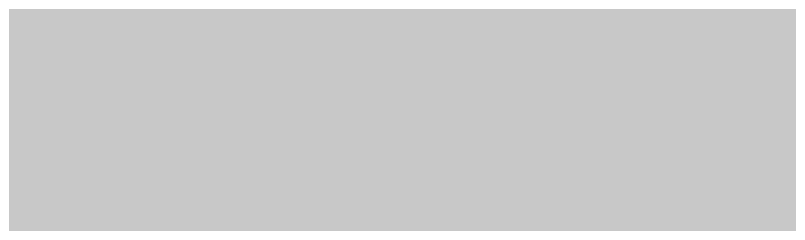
# Model space of a CAD drawing. Header units: inches. Extents: x 20426 to 81837, y -461 to 713.
# Drawn here: x 24743.94413 to 24743.97829, y 327.72758 to 327.73679 of the extents above; entities that cross this region are included whole.
import ezdxf

# ---------------------------------------------------------------- set-up
doc = ezdxf.new("R2010")
doc.units = ezdxf.units.IN
doc.header["$MEASUREMENT"] = 0
doc.layers.add('S-BEAM', color=12, linetype='Continuous', lineweight=9)
doc.layers.add('S-COLS', color=52, linetype='Continuous', lineweight=9)

# ---------------------------------------------------------------- blocks, each defined once
blk = doc.blocks.new('Trex - one-657139-Elevation - South')
at = {"layer": 'S-BEAM'}
blk.add_hatch(color=256, dxfattribs=at).paths.add_polyline_path([(25992.610928, 327.71837), (25993.583847, 327.71837), (25993.583847, 327.780815), (25994.169522, 327.780815), (25994.346299, 327.853975), (25994.419522, 328.030599), (25994.419522, 335.528), (25994.346299, 335.704623), (25994.169522, 335.777783), (25992.434152, 335.767069), (25992.360928, 335.590445), (25992.360928, 327.968153), (25992.434152, 327.791529)], flags=0)

msp = doc.modelspace()

# ---------------------------------------------------------------- hatches: boundary and pattern name
at = {"layer": 'S-COLS'}
h = msp.add_hatch(color=256, dxfattribs=at)
h.paths.add_polyline_path([(24744.144106, 326.388872), (24744.145786, 326.388872), (24744.096993, 326.576372), (24743.45438, 326.576372), (24743.45438, 326.388872), (24744.098647, 326.388872)], flags=0)
h.paths.add_polyline_path([(24744.145786, 327.114372), (24744.097146, 327.71837), (24743.794626, 327.776401), (24743.758072, 327.791529), (24743.684848, 328.030599), (24743.627314, 329.885872), (24743.45438, 329.885872), (24743.45438, 327.114372), (24744.144206, 327.114372)], flags=0)

# ---------------------------------------------------------------- block references
at = {"layer": 'S-BEAM'}
msp.add_blockref('Trex - one-657139-Elevation - South', (-1248.67608, 0), dxfattribs=at)

doc.saveas('drawing.dxf')
